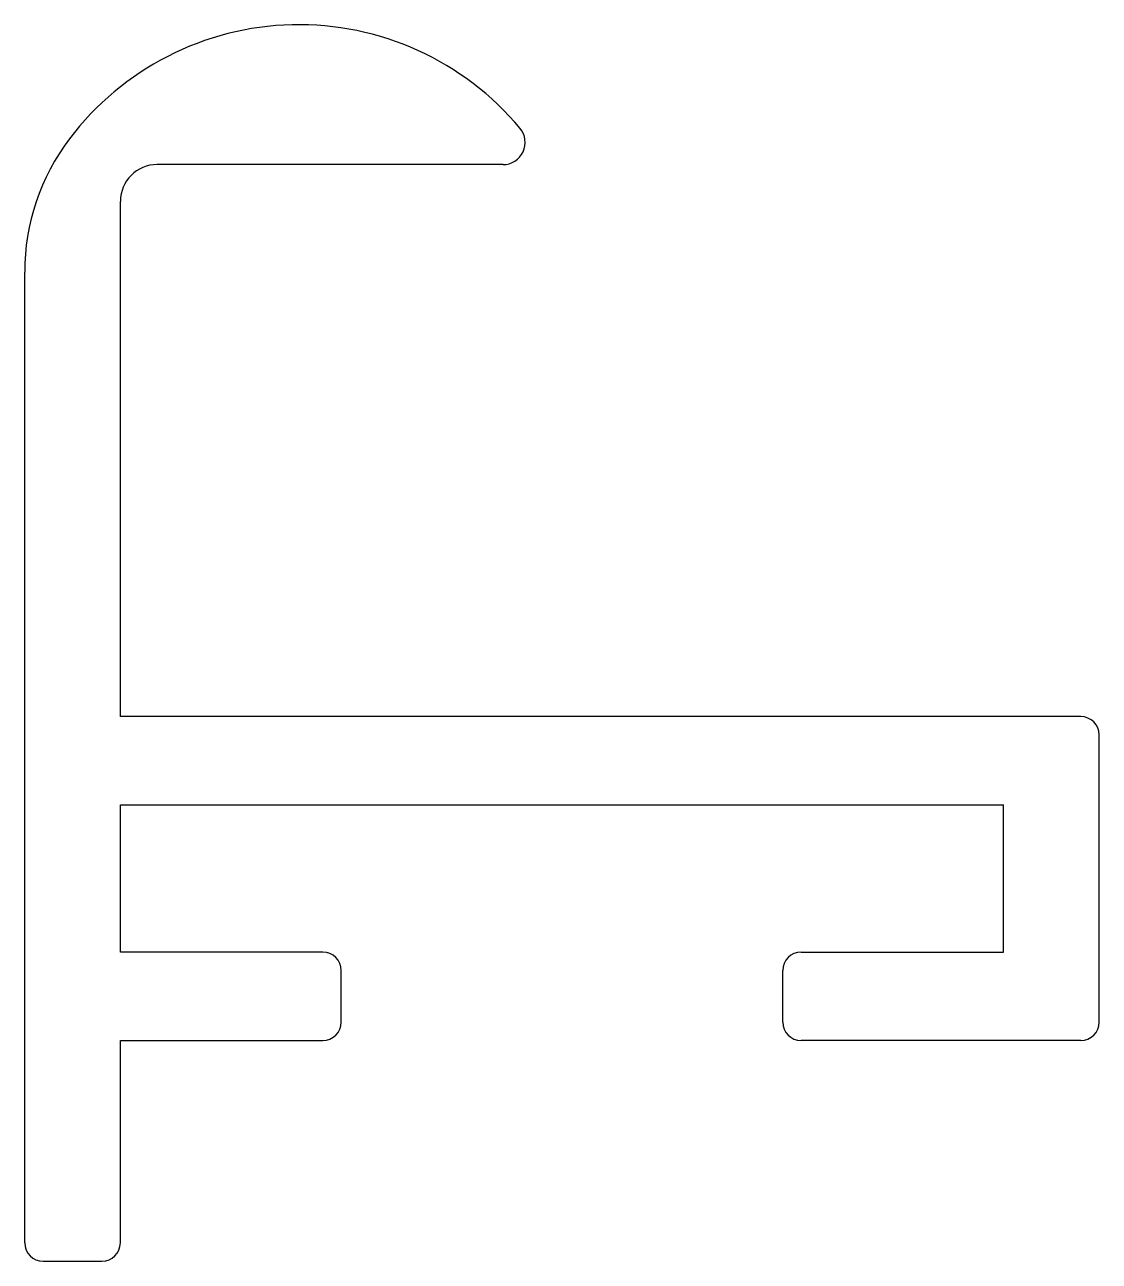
# Model space of a CAD drawing. Extents: x 2273.8 to 2288.4, y 2016.3 to 2033.1.
import ezdxf

# ---------------------------------------------------------------- set-up
doc = ezdxf.new("R2010")
doc.units = 0
doc.layers.get('0').update_dxf_attribs({"linetype": 'CONTINUOUS'})

msp = doc.modelspace()

# ---------------------------------------------------------------- linework, layer by layer
for p, q in [((2280.257, 2031.228), (2275.557, 2031.228)), ((2275.057, 2023.728), (2275.057, 2030.728)), ((2273.757, 2016.578), (2273.757, 2029.767)), ((2288.107, 2023.728), (2275.057, 2023.728)), ((2288.357, 2019.578), (2288.357, 2023.478)), ((2275.057, 2020.528), (2275.057, 2022.528)), ((2275.057, 2022.528), (2287.057, 2022.528)), ((2287.057, 2020.528), (2287.057, 2022.528)), ((2277.807, 2020.528), (2275.057, 2020.528)), ((2284.307, 2020.528), (2287.057, 2020.528)), ((2278.057, 2019.578), (2278.057, 2020.278)), ((2284.057, 2019.578), (2284.057, 2020.278)), ((2275.057, 2016.578), (2275.057, 2019.328)), ((2275.057, 2019.328), (2277.807, 2019.328)), ((2288.107, 2019.328), (2284.307, 2019.328)), ((2274.007, 2016.328), (2274.807, 2016.328))]:
    msp.add_line(p, q)
for centre, radius, start, end in [((2277.483, 2029.218), 3.91, 39.7836, 142.9033), ((2280.257, 2031.528), 0.3, 270, 39.7836), ((2276.757, 2029.767), 3, 142.9033, 180), ((2275.557, 2030.728), 0.5, 90, 180), ((2288.107, 2023.478), 0.25, 0, 90), ((2277.807, 2020.278), 0.25, 0, 90), ((2284.307, 2020.278), 0.25, 90, 180), ((2277.807, 2019.578), 0.25, 270, 0), ((2284.307, 2019.578), 0.25, 180, 270), ((2288.107, 2019.578), 0.25, 270, 0), ((2274.007, 2016.578), 0.25, 180, 270), ((2274.807, 2016.578), 0.25, 270, 0)]:
    msp.add_arc(centre, radius, start, end)

doc.saveas('drawing.dxf')
